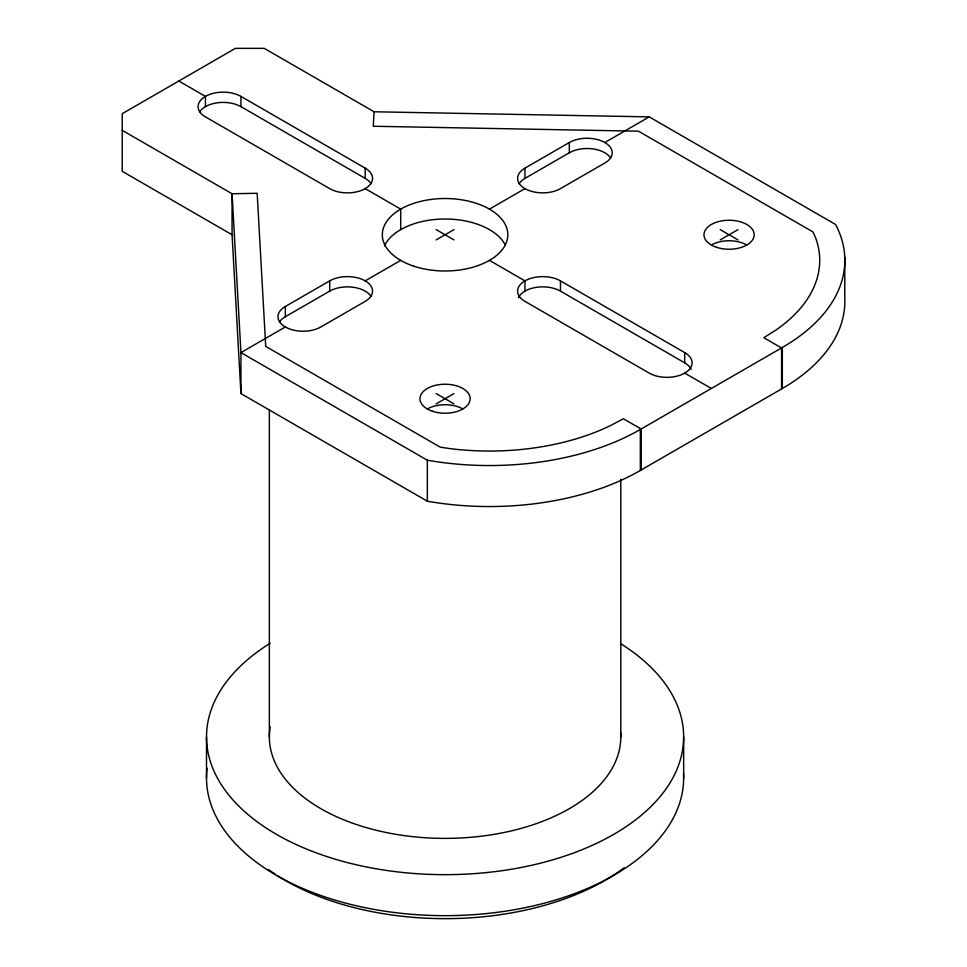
<?xml version="1.0" encoding="UTF-8"?>
<svg xmlns="http://www.w3.org/2000/svg" width="967" height="967" viewBox="0 0 967 967"><rect width="100%" height="100%" fill="white"/><g stroke="black" fill="none" stroke-linecap="round" stroke-linejoin="round"><path stroke-width="1.45" d="M232.068 234.751L122.229 171.328L122.229 113.695L235.404 48.35L264.233 48.35L374.072 111.773L373.262 126.254L638.486 131.198L812.981 231.935L815.761 238.208A188.251 108.691 0 0 1 776.005 330.001L763.809 337.701L781.566 347.951L781.566 388.939L640.335 470.458A213.381 123.196 0 0 1 427.329 501.208L240.94 393.593L232.068 234.751L232.068 193.751L122.229 130.34M374.072 111.773L649.208 116.886L835.597 224.501A213.381 123.196 0 0 1 782.339 347.479L640.335 429.469A213.381 123.196 0 0 1 427.329 460.207L240.94 352.604L232.068 193.751L257.162 193.291L265.72 346.404L440.215 447.153L451.069 448.761A188.251 108.691 0 0 0 610.056 425.806L623.401 418.771L641.157 429.01L641.157 470.01M781.566 388.939L782.339 388.468A213.381 123.196 0 0 0 844.771 298.259L844.771 257.258M240.94 393.593L240.94 352.604L285.325 326.979A25.106 14.493 0 0 1 285.325 306.491L329.699 280.865A25.106 14.493 0 0 1 365.2 280.865L400.701 260.365M489.459 209.126L524.96 188.625A25.106 14.493 0 0 1 524.96 168.137L569.333 142.512A25.106 14.493 0 0 1 604.834 142.512L649.208 116.886M279.487 322.023A25.106 14.493 0 0 1 285.325 316.729L329.699 291.115A25.106 14.493 0 0 1 371.038 296.41M519.122 183.682A25.106 14.493 0 0 1 524.96 178.387L569.333 152.762A25.106 14.493 0 0 1 610.673 158.056M436.202 239.876L453.958 229.626M436.202 403.843L453.958 393.593M720.222 239.876L737.966 229.626M720.222 229.626L737.966 239.876M178.822 81.023L205.439 96.398A25.106 14.493 0 0 1 240.94 96.398L365.2 168.137A25.106 14.493 0 0 1 365.2 188.625L400.701 209.126L400.701 229.626M489.459 260.365L524.96 280.865A25.106 14.493 0 0 1 560.461 280.865L684.721 352.604A25.106 14.493 0 0 1 684.721 373.105L711.361 388.48M199.601 111.942A25.106 14.493 0 0 1 240.94 106.648L365.2 178.387A25.106 14.493 0 0 1 371.038 183.682M518.457 297.606A25.106 14.493 0 0 1 560.461 291.115L684.721 362.855A25.106 14.493 0 0 1 691.212 369.346M436.202 229.626L453.958 239.876M436.202 393.593L453.958 403.843M782.339 347.479L782.339 388.468M684.721 352.604L684.721 362.855M683.657 736.927L683.657 777.915M640.335 429.469L640.335 470.458M620.802 479.366L620.802 736.927M569.333 142.512L569.333 152.762M560.461 280.865L560.461 291.115M524.96 168.137L524.96 178.387M524.96 291.115L524.96 280.865A25.106 14.493 0 0 0 524.96 301.366L649.208 373.105A25.106 14.493 0 0 0 684.721 373.105M427.329 460.207L427.329 501.208M365.2 168.137L365.2 178.387M329.699 280.865L329.699 291.115M285.325 306.491L285.325 316.729M269.358 410.081L269.358 736.927M240.94 96.398L240.94 106.648M206.503 736.927L206.503 777.915M205.439 106.648L205.439 96.398A25.106 14.493 0 0 0 205.439 116.886L329.699 188.625A25.106 14.493 0 0 0 365.2 188.625M621.177 643.986A238.583 137.749 0 0 1 610.818 836.008A238.583 137.749 0 0 1 278.073 835.283A238.583 137.749 0 0 1 270.192 643.236M683.548 773.709A238.583 137.749 0 0 1 440.215 915.628A238.583 137.749 0 0 1 207.107 768.088M624.186 867.75A226.012 130.485 0 0 1 277.771 875.897M275.353 874.325A226.012 130.485 0 0 1 268.379 869.526M620.645 732.66A175.728 101.45 0 0 1 440.154 838.341A175.728 101.45 0 0 1 270.204 726.979M384.455 245.872A62.758 36.238 0 0 1 444.058 219.013A62.758 36.238 0 0 1 505.137 244.736M711.337 245.002A25.106 14.493 0 0 1 746.838 245.002M524.96 188.625A25.106 14.493 0 0 0 560.461 188.625L604.834 163.012A25.106 14.493 0 0 0 604.834 142.512M427.329 408.968A25.106 14.493 0 0 1 462.83 408.968M365.2 280.865A25.106 14.493 0 0 1 365.2 301.366L320.826 326.979A25.106 14.493 0 0 1 285.325 326.979M413.695 266.13A62.758 36.238 0 0 0 507.832 234.751A62.758 36.238 0 0 0 413.695 203.372A62.758 36.238 0 0 0 413.695 266.13M716.535 247.298A25.106 14.493 0 0 0 754.2 234.751A25.106 14.493 0 0 0 716.535 222.192A25.106 14.493 0 0 0 716.535 247.298M432.527 411.277A25.106 14.493 0 0 0 470.18 398.718A25.106 14.493 0 0 0 432.527 386.171A25.106 14.493 0 0 0 432.527 411.277"/></g></svg>
